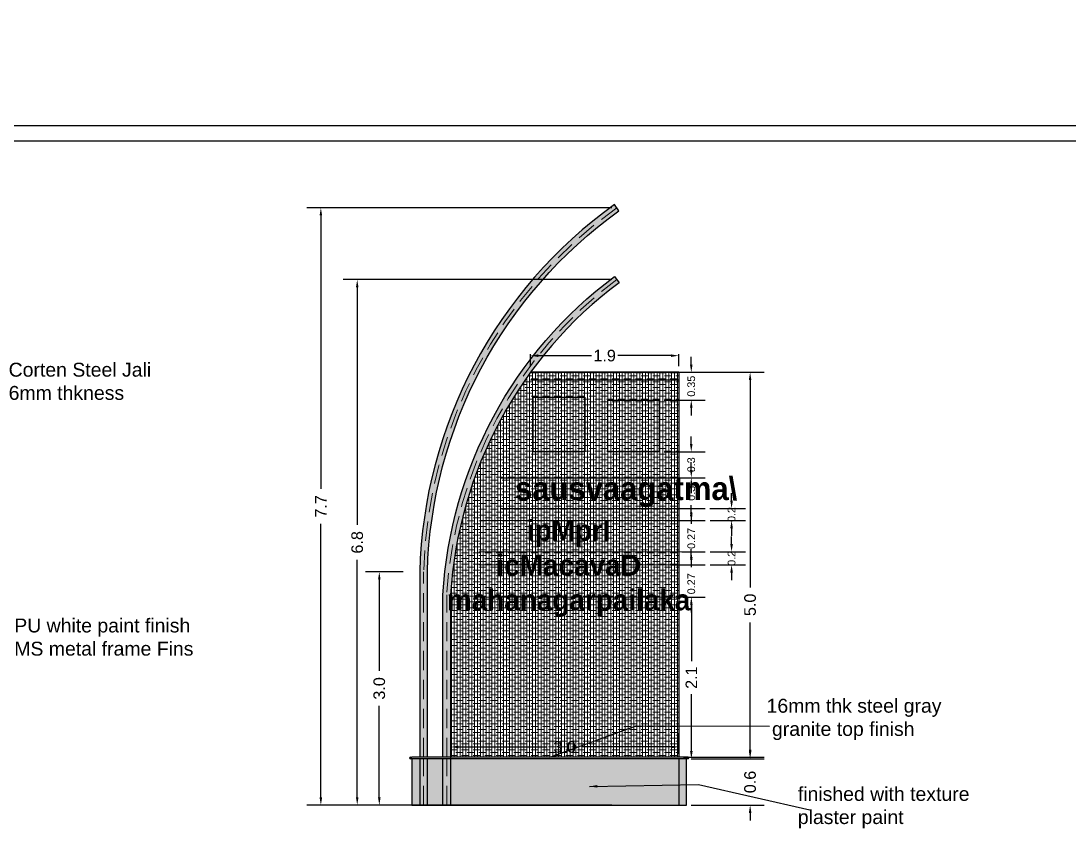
# Model space of a CAD drawing. Header units: metres. Extents: x 6 to 601, y -20 to 118.
# Drawn here: x 159.92 to 173.49, y 14.08 to 24.54 of the extents above; entities that cross this region are included whole.
import ezdxf

# ---------------------------------------------------------------- set-up
doc = ezdxf.new("R2010")
doc.units = ezdxf.units.M
doc.header["$MEASUREMENT"] = 0
doc.set_wipeout_variables(frame=1)
doc.linetypes.add('ACAD_ISO02W100', pattern=[15, 12, -3])
doc.linetypes.add('HIDDEN', pattern=[0.375, 0.25, -0.125])
for name, color, linetype in [('DEFPOINT', 7, 'Continuous'), ('HATCH', 8, 'Continuous'), ('PEDESTAL', 240, 'HIDDEN'), ('ProfileEdges', 7, 'Continuous')]:
    doc.layers.add(name, color=color, linetype=linetype)
doc.layers.add('EXISTING ROAD', color=7, linetype='Continuous', lineweight=5)
doc.layers.add('grid', color=8, linetype='ACAD_ISO02W100', lineweight=0)
doc.styles.add('AR', font='arial.ttf')
doc.styles.get("Standard").update_dxf_attribs({"font": 'arial.ttf'})
doc.dimstyles.get("Standard").update_dxf_attribs({"dimtxt": 0.18, "dimasz": 0.18, "dimexe": 0.18, "dimexo": 0.0625, "dimgap": 0.09, "dimtad": 0, "dimdec": 4, "dimzin": 0, "dimdsep": 46, "dimtxsty": 'Standard', "dimcen": 0.09, "dimadec": 0, "dimazin": 0, "dimtfac": 1, "dimtdec": 4, "dimtofl": 0, "dimtmove": 0, "dimatfit": 3, "dimfxl": 1, "dimtolj": 1, "dimtzin": 0, "dimarcsym": 0})
picture_1 = doc.add_image_def('image4.jpg', size_in_pixel=(165, 166))
picture_2 = doc.add_image_def('image5.jpg', size_in_pixel=(186, 198))

# ---------------------------------------------------------------- blocks, each defined once
blk = doc.blocks.new('*D232')
at = {"color": 0, "lineweight": -2, "transparency": 16777216}
for p, q in [((166.5154771837629, 20.07146848951535), (166.5154771837629, 20.22705741152564)), ((168.4345069985271, 20.07146848951535), (168.4345069985271, 20.22705741152564)), ((166.6154771837629, 20.20705741152564), (167.3053536191123, 20.20705741152564)), ((168.3345069985271, 20.20705741152564), (167.6446305631777, 20.20705741152564))]:
    blk.add_line(p, q, dxfattribs=at)
at = {"color": 0, "transparency": 16777216}
for points in [[(166.6154771837629, 20.2237240781923), (166.6154771837629, 20.19039074485897), (166.5154771837629, 20.20705741152564)], [(168.3345069985271, 20.2237240781923), (168.3345069985271, 20.19039074485897), (168.4345069985271, 20.20705741152564)]]:
    blk.add_solid(points, dxfattribs=at)
at = {"layer": 'Defpoints', "color": 0, "transparency": 16777216}
for p in [(166.5154771837629, 20.20705741152564), (166.5154771837629, 19.99146848951536), (168.4345069985271, 19.99146848951536)]:
    blk.add_point(p, dxfattribs=at)
at = {"color": 0, "transparency": 16777216, "insert": (167.474992091145, 20.20705741152564), "char_height": 0.15, "attachment_point": 5}
blk.add_mtext('\\A1;1.9', dxfattribs=at)
blk = doc.blocks.new('*D213')
at = {"color": 0, "lineweight": -2, "transparency": 16777216}
for p, q in [((164.8670928632661, 17.41146848951362), (164.3787009762358, 17.41146848951362)), ((164.5587009762358, 17.31146848951362), (164.5587009762358, 16.12770655227011)), ((164.5587009762358, 14.491468489515), (164.5587009762358, 15.67523042675851)), ((164.8670928632661, 14.391468489515), (164.3787009762358, 14.391468489515))]:
    blk.add_line(p, q, dxfattribs=at)
at = {"color": 0, "transparency": 16777216}
for points in [[(164.5420343095691, 17.31146848951362), (164.5753676429024, 17.31146848951362), (164.5587009762358, 17.41146848951362)], [(164.5420343095691, 14.491468489515), (164.5753676429024, 14.491468489515), (164.5587009762358, 14.391468489515)]]:
    blk.add_solid(points, dxfattribs=at)
at = {"layer": 'Defpoints', "color": 0, "transparency": 16777216}
for p in [(164.9295928632661, 17.41146848951362), (164.5587009762358, 14.391468489515), (164.9295928632661, 14.391468489515)]:
    blk.add_point(p, dxfattribs=at)
at = {"color": 0, "transparency": 16777216, "insert": (164.5587009762357, 15.90146848951426), "char_height": 0.15, "attachment_point": 5, "rotation": 90}
blk.add_mtext('\\A1;3.0', dxfattribs=at)
blk = doc.blocks.new('*D214')
at = {"color": 0, "lineweight": -2, "transparency": 16777216}
for p, q in [((168.5964455521752, 18.72789206870351), (168.5964455521752, 18.82789206870351)), ((168.4918287385066, 18.62789206870351), (168.7764455521752, 18.62789206870351)), ((168.6589455521494, 18.22920305943028), (168.7764455521752, 18.22920305943028)), ((168.5964455521752, 18.12920305943028), (168.5964455521752, 18.02920305943028))]:
    blk.add_line(p, q, dxfattribs=at)
at = {"color": 0, "transparency": 16777216}
for points in [[(168.5797788855085, 18.72789206870351), (168.6131122188419, 18.72789206870351), (168.5964455521752, 18.62789206870351)], [(168.5797788855085, 18.12920305943028), (168.6131122188419, 18.12920305943028), (168.5964455521752, 18.22920305943028)]]:
    blk.add_solid(points, dxfattribs=at)
at = {"layer": 'Defpoints', "color": 0, "transparency": 16777216}
for p in [(168.4293287385066, 18.62789206870351), (168.5964455521494, 18.22920305943028), (168.5964455521752, 18.22920305943028)]:
    blk.add_point(p, dxfattribs=at)
at = {"color": 0, "transparency": 16777216, "insert": (168.5964455521752, 18.42595215188814), "char_height": 0.1, "attachment_point": 5, "rotation": 90}
blk.add_mtext('\\A1;0.3', dxfattribs=at)
blk = doc.blocks.new('*D220')
at = {"color": 0, "lineweight": -2, "transparency": 16777216}
for p, q in [((167.5690325703896, 21.19146848951609), (164.0928594562897, 21.19146848951609)), ((164.2728594562897, 21.09146848951609), (164.2728594562897, 18.01857626577748)), ((164.2728594562897, 14.491468489515), (164.2728594562897, 17.56436071325361)), ((167.5690325703896, 14.391468489515), (164.0928594562897, 14.391468489515))]:
    blk.add_line(p, q, dxfattribs=at)
at = {"color": 0, "transparency": 16777216}
for points in [[(164.256192789623, 21.09146848951609), (164.2895261229563, 21.09146848951609), (164.2728594562897, 21.19146848951609)], [(164.256192789623, 14.491468489515), (164.2895261229563, 14.491468489515), (164.2728594562897, 14.391468489515)]]:
    blk.add_solid(points, dxfattribs=at)
at = {"layer": 'Defpoints', "color": 0, "transparency": 16777216}
for p in [(167.6315325703896, 21.19146848951609), (164.2728594562897, 14.391468489515), (167.6315325703896, 14.391468489515)]:
    blk.add_point(p, dxfattribs=at)
at = {"color": 0, "transparency": 16777216, "insert": (164.2728594562896, 17.79146848951549), "char_height": 0.15, "attachment_point": 5, "rotation": 90}
blk.add_mtext('\\A1;6.8', dxfattribs=at)
blk = doc.blocks.new('*D221')
at = {"color": 0, "lineweight": -2, "transparency": 16777216}
for p, q in [((167.5690325703878, 22.12196195520814), (163.622193825869, 22.12196195520814)), ((163.802193825869, 22.02196195520814), (163.802193825869, 18.48264632740932)), ((163.802193825869, 14.491468489515), (163.802193825869, 18.03078411731382)), ((167.5690325703878, 14.391468489515), (163.622193825869, 14.391468489515))]:
    blk.add_line(p, q, dxfattribs=at)
at = {"color": 0, "transparency": 16777216}
for points in [[(163.7855271592023, 22.02196195520814), (163.8188604925357, 22.02196195520814), (163.802193825869, 22.12196195520814)], [(163.7855271592023, 14.491468489515), (163.8188604925357, 14.491468489515), (163.802193825869, 14.391468489515)]]:
    blk.add_solid(points, dxfattribs=at)
at = {"layer": 'Defpoints', "color": 0, "transparency": 16777216}
for p in [(167.6315325703878, 22.12196195520814), (163.802193825869, 14.391468489515), (167.6315325703878, 14.391468489515)]:
    blk.add_point(p, dxfattribs=at)
at = {"color": 0, "transparency": 16777216, "insert": (163.802193825869, 18.25671522236152), "char_height": 0.15, "attachment_point": 5, "rotation": 90}
blk.add_mtext('\\A1;7.7', dxfattribs=at)
blk = doc.blocks.new('*D224')
at = {"color": 0, "lineweight": -2, "transparency": 16777216}
for p, q in [((169.3582897355196, 15.09085779439852), (169.3582897355196, 15.19085779439852)), ((168.742006331399, 14.99085779439852), (169.5382897355196, 14.99085779439852)), ((168.5970069985275, 14.39063377281459), (169.5382897355196, 14.39063377281459)), ((169.3582897355196, 14.29063377281459), (169.3582897355196, 14.19063377281459))]:
    blk.add_line(p, q, dxfattribs=at)
at = {"color": 0, "transparency": 16777216}
for points in [[(169.341623068853, 15.09085779439852), (169.3749564021863, 15.09085779439852), (169.3582897355196, 14.99085779439852)], [(169.341623068853, 14.29063377281459), (169.3749564021863, 14.29063377281459), (169.3582897355196, 14.39063377281459)]]:
    blk.add_solid(points, dxfattribs=at)
at = {"layer": 'Defpoints', "color": 0, "transparency": 16777216}
for p in [(168.679506331399, 14.99085779439852), (168.5345069985275, 14.39063377281459), (169.3582897355196, 14.39063377281459)]:
    blk.add_point(p, dxfattribs=at)
at = {"color": 0, "transparency": 16777216, "insert": (169.3582897355196, 14.69074578360653), "char_height": 0.15, "attachment_point": 5, "rotation": 90}
blk.add_mtext('\\A1;0.6', dxfattribs=at)
blk = doc.blocks.new('*D226')
at = {"color": 0, "lineweight": -2, "transparency": 16777216}
for p, q in [((168.5973106895424, 18.17450854861028), (168.5973106895424, 18.27450854861028)), ((168.3115238043976, 18.07450854861028), (168.7773106895424, 18.07450854861028)), ((168.4749550338639, 17.66864840383063), (168.7773106895424, 17.66864840383063)), ((168.5973106895424, 17.56864840383063), (168.5973106895424, 17.46864840383063))]:
    blk.add_line(p, q, dxfattribs=at)
at = {"color": 0, "transparency": 16777216}
for points in [[(168.5806440228757, 18.17450854861028), (168.613977356209, 18.17450854861028), (168.5973106895424, 18.07450854861028)], [(168.5806440228757, 17.56864840383063), (168.613977356209, 17.56864840383063), (168.5973106895424, 17.66864840383063)]]:
    blk.add_solid(points, dxfattribs=at)
at = {"layer": 'Defpoints', "color": 0, "transparency": 16777216}
for p in [(168.2490238043976, 18.07450854861028), (168.4124550338639, 17.66864840383063), (168.5973106895424, 17.66864840383063)]:
    blk.add_point(p, dxfattribs=at)
at = {"color": 0, "transparency": 16777216, "insert": (168.5973106895423, 17.84211899162358), "char_height": 0.1, "attachment_point": 5, "rotation": 90}
blk.add_mtext('\\A1;0.27', dxfattribs=at)
blk = doc.blocks.new('*D227')
at = {"color": 0, "lineweight": -2, "transparency": 16777216}
for p, q in [((168.5973106895424, 17.60131233549891), (168.5973106895424, 17.70131233549891)), ((168.3280806273003, 17.50131233549891), (168.7773106895424, 17.50131233549891)), ((168.4915118567666, 17.08336583031078), (168.7773106895424, 17.08336583031078)), ((168.5973106895424, 16.98336583031077), (168.5973106895424, 16.88336583031078))]:
    blk.add_line(p, q, dxfattribs=at)
at = {"color": 0, "transparency": 16777216}
for points in [[(168.5806440228757, 17.60131233549891), (168.613977356209, 17.60131233549891), (168.5973106895424, 17.50131233549891)], [(168.5806440228757, 16.98336583031077), (168.613977356209, 16.98336583031077), (168.5973106895424, 17.08336583031078)]]:
    blk.add_solid(points, dxfattribs=at)
at = {"layer": 'Defpoints', "color": 0, "transparency": 16777216}
for p in [(168.2655806273003, 17.50131233549891), (168.4290118567666, 17.08336583031078), (168.5973106895424, 17.08336583031078)]:
    blk.add_point(p, dxfattribs=at)
at = {"color": 0, "transparency": 16777216, "insert": (168.5973106895423, 17.2552354210089), "char_height": 0.1, "attachment_point": 5, "rotation": 90}
blk.add_mtext('\\A1;0.27', dxfattribs=at)
blk = doc.blocks.new('*D228')
at = {"color": 0, "lineweight": -2, "transparency": 16777216}
for p, q in [((168.4915118567666, 17.08336583031078), (168.77781094498, 17.08336583031078)), ((168.59781094498, 16.98336583031077), (168.59781094498, 16.25420363341627)), ((168.59781094498, 15.09085779439852), (168.59781094498, 15.8275119553808)), ((168.5970069985275, 14.99085779439852), (168.77781094498, 14.99085779439852))]:
    blk.add_line(p, q, dxfattribs=at)
at = {"color": 0, "transparency": 16777216}
for points in [[(168.5811442783133, 16.98336583031077), (168.6144776116466, 16.98336583031077), (168.59781094498, 17.08336583031078)], [(168.5811442783133, 15.09085779439852), (168.6144776116466, 15.09085779439852), (168.59781094498, 14.99085779439852)]]:
    blk.add_solid(points, dxfattribs=at)
at = {"layer": 'Defpoints', "color": 0, "transparency": 16777216}
for p in [(168.4290118567666, 17.08336583031078), (168.5345069985275, 14.99085779439852), (168.59781094498, 14.99085779439852)]:
    blk.add_point(p, dxfattribs=at)
at = {"color": 0, "transparency": 16777216, "insert": (168.5978109449799, 16.04085779439848), "char_height": 0.15, "attachment_point": 5, "rotation": 90}
blk.add_mtext('\\A1;2.1', dxfattribs=at)
blk = doc.blocks.new('*D234')
at = {"color": 0, "lineweight": -2, "transparency": 16777216}
for p, q in [((168.4970069985224, 19.99146848951536), (169.5382897355196, 19.99146848951536)), ((169.3582897355196, 19.89146848951536), (169.3582897355196, 17.20892140528445)), ((169.3582897355196, 15.11085779439852), (169.3582897355196, 16.75634296053683)), ((168.4970069985271, 15.01085779439852), (169.5382897355196, 15.01085779439852))]:
    blk.add_line(p, q, dxfattribs=at)
at = {"color": 0, "transparency": 16777216}
for points in [[(169.341623068853, 19.89146848951536), (169.3749564021863, 19.89146848951536), (169.3582897355196, 19.99146848951536)], [(169.341623068853, 15.11085779439852), (169.3749564021863, 15.11085779439852), (169.3582897355196, 15.01085779439852)]]:
    blk.add_solid(points, dxfattribs=at)
at = {"layer": 'Defpoints', "color": 0, "transparency": 16777216}
for p in [(168.4345069985224, 19.99146848951536), (169.3582897355196, 19.99146848951536), (168.4345069985271, 15.01085779439852)]:
    blk.add_point(p, dxfattribs=at)
at = {"color": 0, "transparency": 16777216, "insert": (169.3582897355196, 16.98263218291059), "char_height": 0.15, "attachment_point": 5, "rotation": 90}
blk.add_mtext('\\A1;5.0', dxfattribs=at)
blk = doc.blocks.new('*D233')
at = {"color": 0, "lineweight": -2, "transparency": 16777216}
for p, q in [((165.4815325703863, 15.41125617100757), (165.4815325703863, 14.9637629497722)), ((168.4345069985271, 15.05335779439851), (168.4345069985271, 15.3237629497722)), ((165.5815325703863, 15.1437629497722), (166.7317817217009, 15.1437629497722)), ((168.3345069985271, 15.1437629497722), (167.1842578472125, 15.1437629497722))]:
    blk.add_line(p, q, dxfattribs=at)
at = {"color": 0, "transparency": 16777216}
for points in [[(165.5815325703863, 15.16042961643887), (165.5815325703863, 15.12709628310554), (165.4815325703863, 15.1437629497722)], [(168.3345069985271, 15.16042961643887), (168.3345069985271, 15.12709628310554), (168.4345069985271, 15.1437629497722)]]:
    blk.add_solid(points, dxfattribs=at)
at = {"layer": 'Defpoints', "color": 0, "transparency": 16777216}
for p in [(165.4815325703863, 15.47375617100757), (165.4815325703863, 15.1437629497722), (168.4345069985271, 14.99085779439851)]:
    blk.add_point(p, dxfattribs=at)
at = {"color": 0, "transparency": 16777216, "insert": (166.9580197844567, 15.1437629497722), "char_height": 0.15, "attachment_point": 5}
blk.add_mtext('\\A1;3.0', dxfattribs=at)
blk = doc.blocks.new('*D229')
at = {"color": 0, "lineweight": -2, "transparency": 16777216}
for p, q in [((169.118459109557, 18.32920305943029), (169.118459109557, 18.42920305943029)), ((168.8389455521751, 18.22920305943029), (169.298459109557, 18.22920305943029)), ((168.8398106895424, 18.0745085486103), (169.298459109557, 18.0745085486103)), ((169.118459109557, 17.9745085486103), (169.118459109557, 17.8745085486103))]:
    blk.add_line(p, q, dxfattribs=at)
at = {"color": 0, "transparency": 16777216}
for points in [[(169.1017924428903, 18.32920305943029), (169.1351257762237, 18.32920305943029), (169.118459109557, 18.22920305943029)], [(169.1017924428903, 17.9745085486103), (169.1351257762237, 17.9745085486103), (169.118459109557, 18.0745085486103)]]:
    blk.add_solid(points, dxfattribs=at)
at = {"layer": 'Defpoints', "color": 0, "transparency": 16777216}
for p in [(168.7764455521751, 18.22920305943029), (169.118459109557, 18.22920305943029), (168.7773106895424, 18.0745085486103)]:
    blk.add_point(p, dxfattribs=at)
at = {"color": 0, "transparency": 16777216, "insert": (169.118459109557, 18.15185580402024), "char_height": 0.1, "attachment_point": 5, "rotation": 90}
blk.add_mtext('\\A1;0.2', dxfattribs=at)
blk = doc.blocks.new('*D230')
at = {"color": 0, "lineweight": -2, "transparency": 16777216}
for p, q in [((169.1184591095571, 17.76864840383065), (169.1184591095571, 17.86864840383064)), ((168.8398106895424, 17.66864840383064), (169.2984591095571, 17.66864840383064)), ((168.8398106895424, 17.50131233549892), (169.2984591095571, 17.50131233549892)), ((169.1184591095571, 17.40131233549891), (169.1184591095571, 17.30131233549892))]:
    blk.add_line(p, q, dxfattribs=at)
at = {"color": 0, "transparency": 16777216}
for points in [[(169.1017924428904, 17.76864840383065), (169.1351257762237, 17.76864840383065), (169.1184591095571, 17.66864840383064)], [(169.1017924428904, 17.40131233549891), (169.1351257762237, 17.40131233549891), (169.1184591095571, 17.50131233549892)]]:
    blk.add_solid(points, dxfattribs=at)
at = {"layer": 'Defpoints', "color": 0, "transparency": 16777216}
for p in [(168.7773106895424, 17.66864840383064), (168.7773106895424, 17.50131233549892), (169.1184591095571, 17.50131233549892)]:
    blk.add_point(p, dxfattribs=at)
at = {"color": 0, "transparency": 16777216, "insert": (169.118459109557, 17.58498036966473), "char_height": 0.1, "attachment_point": 5, "rotation": 90}
blk.add_mtext('\\A1;0.2', dxfattribs=at)
blk = doc.blocks.new('*D235')
at = {"color": 0, "lineweight": -2, "transparency": 16777216}
for p, q in [((168.5964455521752, 19.06248979375616), (168.5964455521752, 19.16248979375616)), ((168.2448335329378, 18.96248979375616), (168.7764455521752, 18.96248979375616)), ((168.2448335329378, 18.62789206870351), (168.7764455521752, 18.62789206870351)), ((168.5964455521752, 18.52789206870351), (168.5964455521752, 18.42789206870351))]:
    blk.add_line(p, q, dxfattribs=at)
at = {"color": 0, "transparency": 16777216}
for points in [[(168.5797788855085, 19.06248979375616), (168.6131122188419, 19.06248979375616), (168.5964455521752, 18.96248979375616)], [(168.5797788855085, 18.52789206870351), (168.6131122188419, 18.52789206870351), (168.5964455521752, 18.62789206870351)]]:
    blk.add_solid(points, dxfattribs=at)
at = {"layer": 'Defpoints', "color": 0, "transparency": 16777216}
for p in [(168.1823335329378, 18.96248979375616), (168.1823335329378, 18.62789206870351), (168.5964455521752, 18.62789206870351)]:
    blk.add_point(p, dxfattribs=at)
at = {"color": 0, "transparency": 16777216, "insert": (168.5964455521752, 18.79519093122978), "char_height": 0.1, "attachment_point": 5, "rotation": 90}
blk.add_mtext('\\A1;0.3', dxfattribs=at)
blk = doc.blocks.new('*D236')
at = {"color": 0, "lineweight": -2, "transparency": 16777216}
for p, q in [((168.5964455521753, 20.09146848951536), (168.5964455521753, 20.19146848951536)), ((168.2448335329378, 19.99146848951536), (168.7764455521753, 19.99146848951536)), ((168.2448335329378, 19.63288158278644), (168.7764455521753, 19.63288158278644)), ((168.5964455521753, 19.53288158278644), (168.5964455521753, 19.43288158278644))]:
    blk.add_line(p, q, dxfattribs=at)
at = {"color": 0, "transparency": 16777216}
for points in [[(168.5797788855086, 20.09146848951536), (168.613112218842, 20.09146848951536), (168.5964455521753, 19.99146848951536)], [(168.5797788855086, 19.53288158278644), (168.613112218842, 19.53288158278644), (168.5964455521753, 19.63288158278644)]]:
    blk.add_solid(points, dxfattribs=at)
at = {"layer": 'Defpoints', "color": 0, "transparency": 16777216}
for p in [(168.1823335329378, 19.99146848951536), (168.5964455521753, 19.99146848951536), (168.1823335329378, 19.63288158278644)]:
    blk.add_point(p, dxfattribs=at)
at = {"color": 0, "transparency": 16777216, "insert": (168.5964455521753, 19.81217503615085), "char_height": 0.1, "width": 0.2733448841250947, "attachment_point": 5, "rotation": 90}
blk.add_mtext('\\A1;0.35', dxfattribs=at)
blk = doc.blocks.new('Survey Base')
at = {"color": 146}
blk.add_lwpolyline([(9856.689370648306, 9939.009833104044), (9961.792883492177, 9929.846060476233), (9974.422688099417, 9928.841665522927)], dxfattribs=at)
blk = doc.blocks.new('site plan')
at = {"layer": 'EXISTING ROAD', "rotation": 51.79989677134766}
blk.add_blockref('Survey Base', (2049.792497357163, -13777.89037235985), dxfattribs=at)

msp = doc.modelspace()

# ---------------------------------------------------------------- block references
at = {"xscale": 0.232473712272114, "yscale": 0.232473712272114, "zscale": 0.232473712272114}
msp.add_blockref('site plan', (81.20695006397114, -4.720440970261869, 23.10165670435924), dxfattribs=at)

# ---------------------------------------------------------------- next in the draw order: wipeouts: each hides what was drawn before it
at = {"color": 7, "true_color": 0xffffff}
msp.add_wipeout([(135.75898104191674, 61.04336691328692), (165.2783606311245, 61.83045508680823), (165.61413977986402, 58.437016854101785), (165.61413977986402, 53.736769111905645), (173.55317026065867, 53.736769111905645), (173.55317026065867, 58.437016854101785), (210.63883053880113, 24.331238054091877), (128.8519966129769, 14.566200411027985)], dxfattribs=at).dxf.layer = 'DEFPOINT'

# ---------------------------------------------------------------- next in the draw order: hatches: boundary and pattern name
at = {"lineweight": 0, "true_color": 0xc7c8ca, "transparency": 33554559}
h = msp.add_hatch(color=9, dxfattribs=at)
h.dxf.hatch_style = 1
edge = h.paths.add_edge_path()
edge.add_line((165.0815325703866, 15.01085779439851), (165.181532570387, 15.01085779439851))
edge.add_line((165.181532570387, 15.01085779439851), (165.181532570387, 17.41146848951544))
edge.add_arc((171.1283765852885, 17.24739887757685), 5.949106872054982, 125.65435860040401, 178.4196470864467, ccw=False)
edge.add_line((167.6606771318207, 22.08133444557429), (167.6023880089547, 22.16258946483835))
edge.add_arc((171.1282378678125, 17.24752010631823), 6.048927510416228, 125.6539569119708, 178.4468815537096)
edge.add_line((165.0815325703866, 17.41146848951543), (165.0815325703866, 15.01085779439851))
h = msp.add_hatch(color=9, dxfattribs=at)
h.dxf.hatch_style = 1
h.paths.add_polyline_path([(165.4815325703863, 14.99085779439851), (165.431532570387, 14.99085779439851), (165.431532570387, 14.39146848951499), (165.4815325703863, 14.39146848951499)])
edge = h.paths.add_edge_path()
edge.add_line((165.431532570387, 15.01085779439851), (165.4815325703863, 15.01085779439851))
edge.add_line((165.4815325703863, 15.01085779439851), (165.4815325703863, 17.11293538645409))
edge.add_arc((170.9225275743147, 16.78353485594265), 5.45095691986969, 126.7453036414642, 176.5355136437819, ccw=False)
edge.add_line((167.6614439621795, 21.15140218645287), (167.6315325703877, 21.19146848951426))
edge.add_arc((170.9217856676234, 16.78417515276853), 5.499999999999313, 126.743080894692, 176.5884341390423)
edge.add_line((165.431532570387, 17.11146848951434), (165.431532570387, 15.01085779439851))
edge = h.paths.add_edge_path()
edge.add_line((165.3815325703877, 15.01085779439851), (165.431532570387, 15.01085779439852))
edge.add_line((165.431532570387, 15.01085779439851), (165.431532570387, 17.11146848951434))
edge.add_arc((170.9217856676235, 16.78417515276853), 5.499999999999324, 126.74308089469201, 176.5884341390422, ccw=False)
edge.add_line((167.6315325703877, 21.19146848951426), (167.6016211785941, 21.23153479257566))
edge.add_arc((170.9214208071411, 16.78449004278463), 5.549529401701067, 126.7420071918242, 176.622174551924)
edge.add_line((165.3815325703877, 17.11146848951434), (165.3815325703877, 15.01085779439851))
h.paths.add_polyline_path([(165.431532570387, 14.9908577943985), (165.3815325703877, 14.9908577943985), (165.3815325703877, 14.39146848951499), (165.431532570387, 14.39146848951499)])
at = {"lineweight": 0, "true_color": 0x636466, "transparency": 33554559}
h = msp.add_hatch(dxfattribs=at)
h.set_pattern_fill('ANSI38', color=251, scale=0.3, angle=45)
h.set_pattern_definition([(90, (-10272.78331693098, -10902.19225865294), (-0.03750000000000001, 0), []), (180, (-10272.78331693098, -10902.19225865294), (-0.07500000000000001, -0.03749999999999999), [0.09375, -0.05624999999999999])])
edge = h.paths.add_edge_path()
edge.add_line((166.5154771837629, 19.99146848951536), (168.4345069985271, 19.99146848951536))
edge.add_line((168.4345069985271, 19.99146848951536), (168.4345069985271, 15.01085779439851))
edge.add_line((168.4345069985271, 15.01085779439851), (165.4815325703863, 15.01085779439851))
edge.add_line((165.4815325703863, 15.01085779439851), (165.4815325703863, 17.11293538645409))
edge.add_arc((170.922527574316, 16.78353485594118), 5.45095691987104, 143.9487728864645, 176.5355136437672, ccw=False)
h.paths.add_polyline_path([(166.5454492853701, 18.7811813013392), (166.5454492853701, 18.96118130133767)], flags=16)
at = {"true_color": 0xf27172, "transparency": 33554687}
h = msp.add_hatch(color=11, dxfattribs=at)
h.dxf.hatch_style = 1
h.paths.add_polyline_path([(168.5345069985274, 14.99085779439851), (164.9815325703863, 14.99085779439851), (164.9815325703863, 14.39146848951863), (168.5345069985274, 14.39063377281458)])

# ---------------------------------------------------------------- next in the draw order: linework, layer by layer
at = {"color": 251, "true_color": 0x636466}
for p, q in [((166.1369916633308, 18.62789206870351), (168.7773106895423, 18.6278920687035)), ((166.1369916633308, 18.22920305943028), (168.7773106895423, 18.22920305943028))]:
    msp.add_line(p, q, dxfattribs=at)
at = {"lineweight": 0}
for p, q in [((165.8624711094534, 18.07450854861028), (168.5440800305736, 18.07450854861028)), ((165.8448679252133, 17.66864840383062), (168.4848208210365, 17.66864840383062)), ((165.8448679252133, 17.50131233549889), (168.5609740698726, 17.5013123354989)), ((165.8336144188887, 17.08336583031077), (168.5013776439391, 17.08336583031077))]:
    msp.add_line(p, q, dxfattribs=at)
for p, q in [((164.9615325703863, 15.01085779439851), (164.9815325703863, 15.01085779439851)), ((164.9815325703863, 14.99085779439851), (164.9615325703863, 14.99085779439851)), ((168.5545069985274, 15.01085779439851), (164.9815325703863, 15.01085779439851)), ((168.5545069985274, 14.99085779439851), (164.9815325703863, 14.99085779439851))]:
    msp.add_line(p, q)
for points in [[(152.5330696818217, 23.18513507127602), (173.9330696818208, 23.18513507127602), (173.9330696818208, 6.510381956218616), (152.5330696818217, 6.510381956218615)], [(152.7330696818217, 22.98513507127602), (173.7330696818208, 22.98513507127602), (173.7330696818208, 6.663229222282055), (152.7330696818217, 6.663229222282055)]]:
    msp.add_lwpolyline(points, close=True)
for points in [[(165.181532570387, 15.01085779439851), (165.181532570387, 17.41146848951543, -0.2343880985279284), (167.6606771318207, 22.08133444557429), (167.6023880089547, 22.16258946483835, 0.2345153122999729), (165.0815325703866, 17.41146848951543), (165.0815325703866, 15.01085779439851)], [(165.3815325703877, 15.01085779439851), (165.3815325703877, 17.11146848951434, -0.2211461594283109), (167.6016211785941, 21.23153479257566), (167.6614439621795, 21.15140218645287, 0.2208051707073245), (165.481443962181, 17.11146848951434)]]:
    msp.add_lwpolyline(points, format="xyb")
for points in [[(165.4815325703863, 17.11146848951434), (165.4815325703863, 15.01085779439851)], [(165.0815325703866, 14.99085779439851), (165.0815325703866, 14.39146848951499), (165.181532570387, 14.39146848951499), (165.181532570387, 14.99085779439851)], [(165.4815325703863, 14.99085779439851), (165.4815325703863, 14.39146848951499), (165.3815325703877, 14.39146848951499), (165.3815325703877, 14.99085779439851)]]:
    msp.add_lwpolyline(points)
for centre, start, end in [((164.9615325703863, 15.00085779439851), 90, 270), ((168.5545069985274, 15.00085779439851), 270, 90)]:
    msp.add_arc(centre, 0.009999999999999787, start, end)
at = {"layer": 'grid', "linetype": 'HIDDEN'}
for points in [[(165.1315325703877, 15.01085779439851), (165.1315325703877, 17.41146848951543)], [(165.431532570387, 15.01085779439851), (165.431532570387, 17.11146848951434)], [(165.1315325703877, 14.39146848951499), (165.1315325703877, 14.99085779439851)], [(165.431532570387, 14.39146848951499), (165.431532570387, 14.99085779439851)]]:
    msp.add_lwpolyline(points, dxfattribs=at)
for centre, radius, start, end in [((171.1283065980138, 17.24746004124212), 5.999016378501974, 125.6541542654979, 178.4333826922208), ((170.9217856676246, 16.78417515277), 5.500000000000004, 126.7430808946867, 176.5884341390321)]:
    msp.add_arc(centre, radius, start, end, dxfattribs=at)
at = {"layer": 'HATCH'}
for p, q in [((168.4345069985271, 19.99146848951536), (166.5154771837629, 19.99146848951354)), ((168.4345069985271, 19.89146848951499), (166.5154771837629, 19.89146848951317))]:
    msp.add_line(p, q, dxfattribs=at)
at = {"layer": 'PEDESTAL', "linetype": 'Continuous', "ltscale": 0.5, "transparency": 33554687}
msp.add_lwpolyline([(168.5345069985274, 14.39063377281458), (168.5345069985274, 14.99085779439851), (164.9815325703863, 14.99085779439851), (164.9815325703863, 14.39146848951863)], close=True, dxfattribs=at)
at = {"layer": 'ProfileEdges', "color": 32, "true_color": 0xcd6928}
for points in [[(166.5154771837629, 19.99146848951536), (168.4345069985271, 19.99146848951536), (168.4345069985271, 15.01085779439851)], [(168.4345069985271, 14.99085779439851), (168.4345069985271, 14.39146848951499)]]:
    msp.add_lwpolyline(points, dxfattribs=at)

# ---------------------------------------------------------------- next in the draw order: texts
at = {"attachment_point": 1}
for s, width, heights, insert, char_height in [('{\\fShivaji01|b1|i0|c0|p2;\\H1.09091x;sausvaagatma\\\\\\H0.91667x; }', 1.588038286379856, [0], (166.3153194407302, 18.63822847907986), 0.275), ('\\pxqc;{\\fShivaji01|b1|i0|c0|p2;ipMprI icMacavaD mahanagarpailaka }', 2.341001065547516, [1.278382747836522], (165.8388534594595, 18.08138492742922), 0.27)]:
    msp.add_mtext_dynamic_manual_height_columns(s, width=width, gutter_width=1, heights=heights, dxfattribs=dict(at, insert=insert, char_height=char_height))
at = {"layer": 'ProfileEdges', "char_height": 0.18, "attachment_point": 1, "style": 'AR'}
for s, width, heights, insert in [('Corten Steel Jali\\P6mm thkness', 2.764322786391403, [0], (159.7609510915104, 20.11539141529004)), ('PU white paint finish\\PMS metal frame Fins', 2.764322786391403, [0], (159.8339653538434, 16.80580058717975)), ('16mm thk steel gray^J granite top finish', 2.499488791742181, [0.7858636874006528], (169.5714192086744, 15.76735125874053)), ('finished with texture plaster paint', 2.975421713529443, [1.120349394009668], (169.9757175903689, 14.62666815482373))]:
    msp.add_mtext_dynamic_manual_height_columns(s, width=width, gutter_width=1, heights=heights, dxfattribs=dict(at, insert=insert))

# ---------------------------------------------------------------- next in the draw order: dimensions: what is measured, and where the dimension line sits
at = {"color": 251, "true_color": 0x636466}
for base, p1, p2, angle, override, picture, middle in [((163.802193825869, 14.391468489515), (167.6315325703877, 22.12196195520814), (167.6315325703877, 14.39146848951499), 90, {"dimtxt": 0.15, "dimasz": 0.1, "dimdec": 1, "dimtdec": 1}, '*D221', (163.802193825869, 18.25671522236152)), ((164.2728594562897, 14.391468489515), (167.6315325703895, 21.19146848951608), (167.6315325703895, 14.39146848951499), 90, {"dimtxt": 0.15, "dimasz": 0.1, "dimdec": 1, "dimtdec": 1}, '*D220', (164.2728594562896, 17.79146848951549)), ((166.5154771837629, 20.20705741152564), (168.4345069985271, 19.99146848951536), (166.5154771837629, 19.99146848951536), 180, {"dimtxt": 0.15, "dimasz": 0.1, "dimexe": 0.02, "dimexo": 0.08, "dimgap": 0.04, "dimdec": 1, "dimtdec": 1}, '*D232', (167.474992091145, 20.20705741152564)), ((164.5587009762358, 14.391468489515), (164.929592863266, 17.41146848951361), (164.929592863266, 14.39146848951499), 90, {"dimtxt": 0.15, "dimasz": 0.1, "dimdec": 1, "dimtdec": 1}, '*D213', (164.5587009762357, 15.90146848951426))]:
    dim = msp.add_linear_dim(base=base, p1=p1, p2=p2, angle=angle, dimstyle='Standard', override=override, dxfattribs=at)
    dim.commit()
    dim.dimension.update_dxf_attribs({"geometry": picture, "text_midpoint": middle})
for base, p1, p2, text, picture, middle in [((168.5964455521753, 19.99146848951536), (168.1823335329378, 19.63288158278643), (168.1823335329378, 19.99146848951536), '0.35', '*D236', (168.5964455521753, 19.81217503615085)), ((168.5964455521752, 18.22920305943028), (168.4293287385066, 18.6278920687035), (168.5964455521494, 18.22920305943028), '0.3', '*D214', (168.5964455521752, 18.42595215188814)), ((168.5973106895424, 17.66864840383063), (168.2490238043976, 18.07450854861028), (168.4124550338639, 17.66864840383062), '0.27', '*D226', (168.5973106895423, 17.84211899162358)), ((168.5973106895424, 17.08336583031078), (168.2655806273002, 17.5013123354989), (168.4290118567665, 17.08336583031077), '0.27', '*D227', (168.5973106895423, 17.2552354210089))]:
    dim = msp.add_linear_dim(base=base, p1=p1, p2=p2, angle=90, text=text, dimstyle='Standard', override={"dimtxt": 0.1, "dimasz": 0.1, "dimdec": 1, "dimtdec": 1}, dxfattribs=at)
    dim.commit()
    dim.dimension.update_dxf_attribs({"geometry": picture, "text_midpoint": middle, "dimtype": 160})
for base, p1, p2, override, picture, middle in [((169.3582897355196, 19.99146848951536), (168.4345069985271, 15.01085779439851), (168.4345069985224, 19.99146848951536), {"dimtxt": 0.15, "dimasz": 0.1, "dimdec": 1, "dimtdec": 1}, '*D234', (169.3582897355196, 16.98263218291059)), ((168.5964455521752, 18.62789206870351), (168.1823335329378, 18.96248979375616), (168.1823335329378, 18.6278920687035), {"dimtxt": 0.1, "dimasz": 0.1, "dimdec": 1, "dimtdec": 1}, '*D235', (168.5964455521752, 18.79519093122978)), ((169.118459109557, 18.22920305943029), (168.7773106895423, 18.07450854861029), (168.776445552175, 18.22920305943028), {"dimtxt": 0.1, "dimasz": 0.1, "dimdec": 1, "dimtdec": 1}, '*D229', (169.118459109557, 18.15185580402024)), ((169.1184591095571, 17.50131233549892), (168.7773106895423, 17.66864840383064), (168.7773106895423, 17.50131233549891), {"dimtxt": 0.1, "dimasz": 0.1, "dimdec": 1, "dimtdec": 1}, '*D230', (169.118459109557, 17.58498036966473)), ((168.59781094498, 14.99085779439852), (168.4290118567665, 17.08336583031077), (168.5345069985274, 14.99085779439851), {"dimtxt": 0.15, "dimasz": 0.1, "dimdec": 1, "dimtdec": 1}, '*D228', (168.5978109449799, 16.04085779439848)), ((169.3582897355196, 14.39063377281459), (168.679506331399, 14.99085779439851), (168.5345069985274, 14.39063377281458), {"dimtxt": 0.15, "dimasz": 0.1, "dimdec": 1, "dimtdec": 1}, '*D224', (169.3582897355196, 14.69074578360653))]:
    dim = msp.add_linear_dim(base=base, p1=p1, p2=p2, angle=90, dimstyle='Standard', override=override, dxfattribs=at)
    dim.commit()
    dim.dimension.update_dxf_attribs({"geometry": picture, "text_midpoint": middle, "dimtype": 160})
dim = msp.add_linear_dim(base=(165.4815325703863, 15.1437629497722), p1=(168.4345069985271, 14.99085779439851), p2=(165.4815325703863, 15.47375617100757), dimstyle='Standard', override={"dimtxt": 0.15, "dimasz": 0.1, "dimdec": 1, "dimtdec": 1}, dxfattribs=at)
dim.commit()
dim.dimension.update_dxf_attribs({"geometry": '*D233', "text_midpoint": (166.9580197844567, 15.1437629497722)})

# ---------------------------------------------------------------- next in the draw order: pictures from other files: only their frames are drawn
image = msp.add_image(picture_2, insert=(166.5507147703377, 18.96248979375616), size_in_units=(0.6663532842770791, 0.709343818746568))
image.dxf.flags = 7
image = msp.add_image(picture_1, insert=(167.5159802486607, 18.96248979375616), size_in_units=(0.6663532842770846, 0.6703917890302791))
image.dxf.flags = 7

# ---------------------------------------------------------------- next in the draw order: leaders
for points in [[(166.7680197844568, 15.01085779439851), (167.8825554980626, 15.41898630869974), (169.610569436531, 15.41512690902896)], [(167.2796185660415, 14.63293091863108), (168.6906173373338, 14.6594721178595), (170.1320782393586, 14.32871932554908)]]:
    msp.add_leader(points, dimstyle='Standard', override={"dimtxt": 0.15, "dimasz": 0.1, "dimdec": 1, "dimtdec": 1}, dxfattribs=at)

doc.saveas('drawing.dxf')
